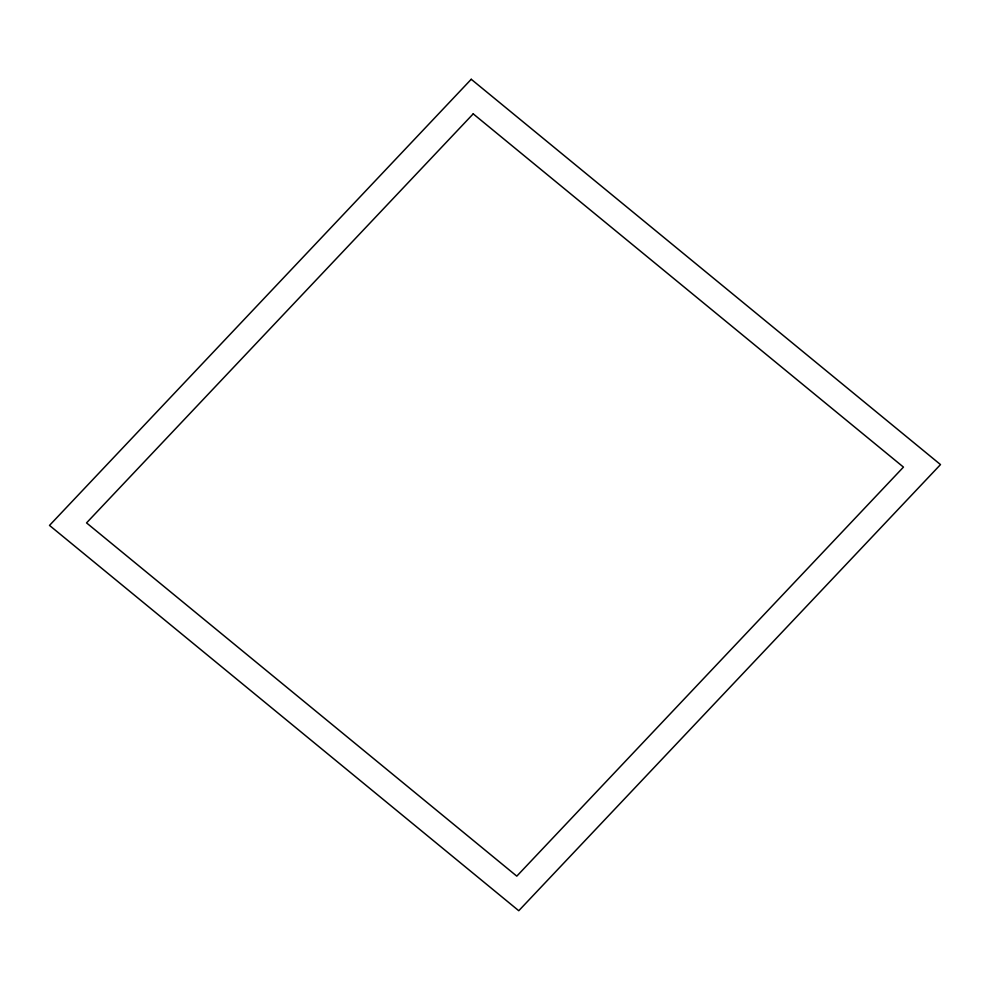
<?xml version="1.0" encoding="UTF-8"?>
<svg xmlns="http://www.w3.org/2000/svg" width="990" height="990" viewBox="0 0 990 990"><rect width="100%" height="100%" fill="white"/><g stroke="black" fill="none" stroke-linecap="round" stroke-linejoin="round"><path stroke-width="1.49" d="M471.24 79.274L49.5 525.418L518.76 910.726L940.5 464.582L471.24 79.274M473.208 113.85L86.538 522.893L516.792 876.15L903.462 467.107L473.208 113.85"/></g></svg>
